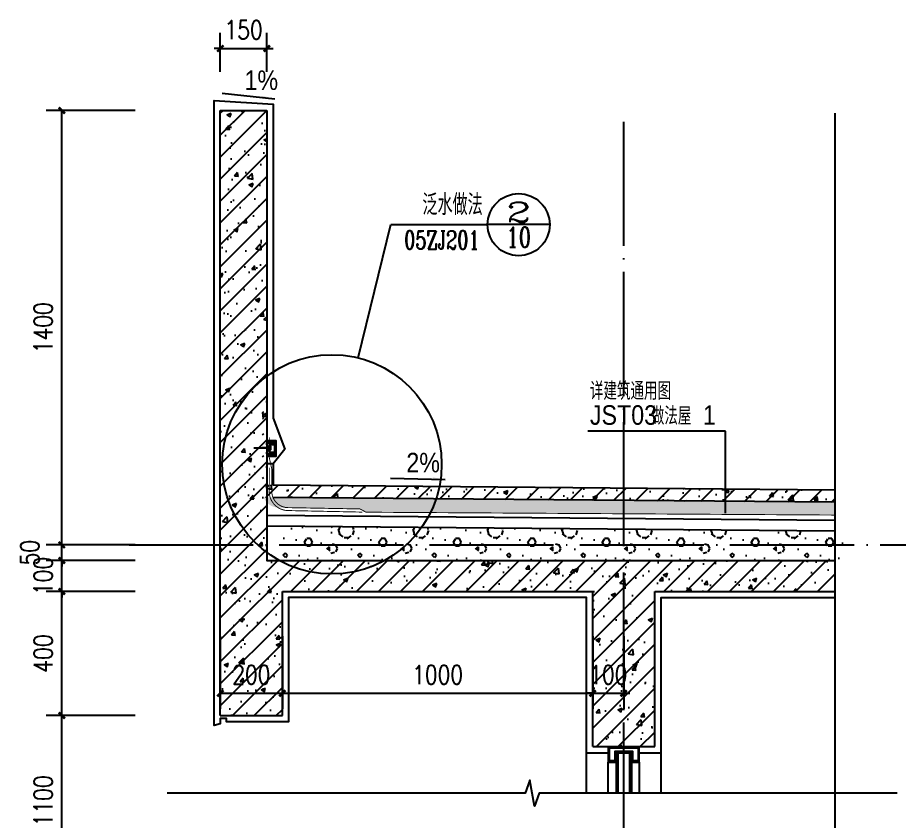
# Model space of a CAD drawing. Extents: x 718358 to 1668613, y -348838 to -159582.
# Drawn here: x 851116 to 853957, y -326043 to -323453 of the extents above; entities that cross this region are included whole.
import ezdxf
from ezdxf.enums import TextEntityAlignment as Align

# ---------------------------------------------------------------- set-up
doc = ezdxf.new("R2010")
doc.units = 0
doc.header["$LTSCALE"] = 1000
doc.linetypes.add('DASH', pattern=[0.35, 0.25, -0.1])
doc.linetypes.add('DOTE', pattern=[2.42, 2, -0.2, 0.02, -0.2])
for name, color, linetype in [('建-可见线', 7, 'Continuous'), ('建-图例填充', 251, 'Continuous'), ('建-墙体', 2, 'Continuous'), ('建-尺寸', 73, 'Continuous'), ('建-引出', 3, 'Continuous'), ('建-符号', 3, 'Continuous'), ('建-索引', 3, 'Continuous'), ('建-轮廓线', 7, 'Continuous'), ('建-轴网', 14, 'DOTE'), ('建-门窗剖', 4, 'Continuous'), ('建-阳台', 5, 'Continuous')]:
    doc.layers.add(name, color=color, linetype=linetype)
doc.styles.add('_TCH_DIM', font='gt单线西文.shx', dxfattribs={"width": 0.8, "bigfont": 'gt单线中文.shx'})
doc.styles.add('_TCH_LABEL', font='COMPLEX', dxfattribs={"bigfont": 'GBCBIG'})
doc.styles.add('DIM_FONT', font='SIMPLEX.shx', dxfattribs={"width": 0.8, "bigfont": 'GBCBIG.shx'})
doc.dimstyles.new('DIMN20', dxfattribs={"dimscale": 0.2, "dimtxt": 300, "dimasz": 100, "dimexe": 250, "dimexo": 300, "dimgap": 150, "dimtad": 1, "dimdec": 0, "dimzin": 0, "dimdsep": 46, "dimtxsty": 'DIM_FONT', "dimblk": 'ARCHTICK', "dimcen": 0.09, "dimdle": 1, "dimclrt": 7, "dimazin": 2, "dimtfac": 1, "dimtdec": 0, "dimtix": 1, "dimtmove": 2, "dimatfit": 3, "dimldrblk": 'ARCHTICK', "dimfxl": 1, "dimtolj": 1, "dimtzin": 0, "dimarcsym": 0})

# ---------------------------------------------------------------- blocks, each defined once
blk = doc.blocks.new('ghgdfsdf')
at = {"layer": '建-门窗剖'}
for p, q in [((916939.9, -349800.3), (916939.9, -349930.3)), ((916945.9, -349800.3), (916945.9, -349930.3)), ((916983.9, -349800.3), (916983.9, -349930.3)), ((916989.9, -349800.3), (916989.9, -349930.3)), ((916914.9, -349930.3), (916914.9, -349830.3)), ((917014.9, -349830.3), (917014.9, -349930.3))]:
    blk.add_line(p, q, dxfattribs=at)
blk.add_lwpolyline([(916914.9, -349780.3), (916914.9, -349830.3), (916919.9, -349830.3), (916919.9, -349830.3), (916939.9, -349830.3), (916939.9, -349800.3), (916989.9, -349800.3), (916989.9, -349830.3), (917009.9, -349830.3), (917009.9, -349830.3), (917014.9, -349830.3), (917014.9, -349780.3)], dxfattribs=at)
blk.add_lwpolyline([(916935.9, -349826.3), (916918.9, -349826.3), (916918.9, -349784.3), (917010.9, -349784.3), (917010.9, -349826.3), (916993.9, -349826.3), (916993.9, -349796.3), (916935.9, -349796.3)], close=True, dxfattribs=at)
blk = doc.blocks.new('d')
at = {"layer": '建-可见线', "color": 1, "ltscale": 0.0001}
for p in [(463200.5, 75059.6), (463200.5, 75056)]:
    blk.add_line(p, (463148.4, 75057.8), dxfattribs=at)
at = {"layer": '建-可见线', "color": 1}
for points in [[(463190.1, 75036.7), (463190.1, 75031.7), (463220, 75031.7), (463220, 75081.7), (463190.1, 75081.7), (463190.1, 75076.7), (463215, 75076.7), (463215, 75036.7)], [(463200.5, 75063.8), (463202.3, 75063.8), (463202.3, 75051.7), (463200.5, 75051.7)]]:
    blk.add_lwpolyline(points, close=True, dxfattribs=at)
blk.add_lwpolyline([(463198.7, 75049.7, 0.414214), (463203.7, 75044.7), (463212.2, 75044.7), (463212.2, 75039.7), (463190.5, 75039.7), (463190.5, 75044.7), (463190.7, 75044.7, 0.414214), (463193.7, 75047.7), (463193.7, 75065.4, 0.414214), (463190.7, 75068.4), (463190.5, 75068.4), (463190.5, 75073.4), (463212.2, 75073.4), (463212.2, 75068.4), (463203.7, 75068.4, 0.414214), (463198.7, 75063.4)], format="xyb", close=True, dxfattribs=at)
blk = doc.blocks.new('_ArchTick')
at = {"color": 0, "linetype": 'ByBlock', "const_width": 0.4}
blk.add_lwpolyline([(-0.5, -0.5), (0.5, 0.5)], dxfattribs=at)
blk = doc.blocks.new('*D1436')
at = {"layer": 'Defpoints', "color": 0, "transparency": 16777216}
for p in [(851768.6, -325386.9), (851968.6, -325386.9), (851968.6, -325630.8)]:
    blk.add_point(p, dxfattribs=at)
at = {"layer": '建-尺寸', "color": 0, "lineweight": -2, "transparency": 16777216}
for p, q in [((851768.6, -325446.9), (851768.6, -325680.8)), ((851968.6, -325446.9), (851968.6, -325680.8)), ((851768.4, -325630.8), (851968.8, -325630.8))]:
    blk.add_line(p, q, dxfattribs=at)
at = {"layer": '建-尺寸', "color": 0, "lineweight": -2, "transparency": 16777216, "xscale": 20, "yscale": 20, "zscale": 20, "rotation": 180}
blk.add_blockref('_ArchTick', (851768.6, -325630.8), dxfattribs=at)
at = {"layer": '建-尺寸', "color": 0, "lineweight": -2, "transparency": 16777216, "xscale": 20, "yscale": 20, "zscale": 20}
blk.add_blockref('_ArchTick', (851968.6, -325630.8), dxfattribs=at)
at = {"layer": '建-尺寸', "color": 7, "transparency": 16777216, "insert": (851868.6, -325570.8), "char_height": 60, "attachment_point": 5, "style": 'DIM_FONT'}
blk.add_mtext('\\A1;200', dxfattribs=at)
blk = doc.blocks.new('*D1437')
at = {"layer": 'Defpoints', "color": 0, "transparency": 16777216}
for p in [(851968.6, -325386.9), (852968.6, -325386.9), (852968.6, -325630.8)]:
    blk.add_point(p, dxfattribs=at)
at = {"layer": '建-尺寸', "color": 0, "lineweight": -2, "transparency": 16777216}
for p, q in [((851968.6, -325446.9), (851968.6, -325680.8)), ((852968.6, -325446.9), (852968.6, -325680.8)), ((851968.4, -325630.8), (852968.8, -325630.8))]:
    blk.add_line(p, q, dxfattribs=at)
at = {"layer": '建-尺寸', "color": 0, "lineweight": -2, "transparency": 16777216, "xscale": 20, "yscale": 20, "zscale": 20, "rotation": 180}
blk.add_blockref('_ArchTick', (851968.6, -325630.8), dxfattribs=at)
at = {"layer": '建-尺寸', "color": 0, "lineweight": -2, "transparency": 16777216, "xscale": 20, "yscale": 20, "zscale": 20}
blk.add_blockref('_ArchTick', (852968.6, -325630.8), dxfattribs=at)
at = {"layer": '建-尺寸', "color": 7, "transparency": 16777216, "insert": (852468.6, -325570.8), "char_height": 60, "attachment_point": 5, "style": 'DIM_FONT'}
blk.add_mtext('\\A1;1000', dxfattribs=at)
blk = doc.blocks.new('*D1438')
at = {"layer": 'Defpoints', "color": 0, "transparency": 16777216}
for p in [(852968.6, -325386.9), (853068.6, -325386.9), (853068.6, -325630.8)]:
    blk.add_point(p, dxfattribs=at)
at = {"layer": '建-尺寸', "color": 0, "lineweight": -2, "transparency": 16777216}
for p, q in [((852968.6, -325446.9), (852968.6, -325680.8)), ((853068.6, -325446.9), (853068.6, -325680.8)), ((852968.6, -325630.8), (852948.6, -325630.8)), ((852968.6, -325630.8), (853068.6, -325630.8)), ((853068.6, -325630.8), (853088.6, -325630.8))]:
    blk.add_line(p, q, dxfattribs=at)
at = {"layer": '建-尺寸', "color": 0, "lineweight": -2, "transparency": 16777216, "xscale": 20, "yscale": 20, "zscale": 20}
blk.add_blockref('_ArchTick', (852968.6, -325630.8), dxfattribs=at)
at = {"layer": '建-尺寸', "color": 0, "lineweight": -2, "transparency": 16777216, "xscale": 20, "yscale": 20, "zscale": 20, "rotation": 180}
blk.add_blockref('_ArchTick', (853068.6, -325630.8), dxfattribs=at)
at = {"layer": '建-尺寸', "color": 7, "transparency": 16777216, "insert": (853018.6, -325570.8), "char_height": 60, "attachment_point": 5, "style": 'DIM_FONT'}
blk.add_mtext('\\A1;100', dxfattribs=at)
blk = doc.blocks.new('*D1451')
at = {"layer": 'Defpoints', "color": 0, "transparency": 16777216}
for p in [(851257.9, -325702.5), (851554.6, -325702.5), (851554.6, -326252.5)]:
    blk.add_point(p, dxfattribs=at)
at = {"layer": '建-尺寸', "color": 0, "lineweight": -2, "transparency": 16777216}
for p, q in [((851494.6, -325702.5), (851207.9, -325702.5)), ((851257.9, -326252.7), (851257.9, -325702.3)), ((851494.6, -326252.5), (851207.9, -326252.5))]:
    blk.add_line(p, q, dxfattribs=at)
at = {"layer": '建-尺寸', "color": 0, "lineweight": -2, "transparency": 16777216, "xscale": 20, "yscale": 20, "zscale": 20}
for p, rotation in [((851257.9, -325702.5), 90), ((851257.9, -326252.5), 270)]:
    blk.add_blockref('_ArchTick', p, dxfattribs=dict(at, rotation=rotation))
at = {"layer": '建-尺寸', "color": 7, "transparency": 16777216, "insert": (851197.9, -325977.5), "char_height": 60, "attachment_point": 5, "rotation": 90, "style": 'DIM_FONT'}
blk.add_mtext('\\A1;1100', dxfattribs=at)
blk = doc.blocks.new('*D1452')
at = {"layer": 'Defpoints', "color": 0, "transparency": 16777216}
for p in [(851257.9, -325302.5), (851554.6, -325302.5), (851554.6, -325702.5)]:
    blk.add_point(p, dxfattribs=at)
at = {"layer": '建-尺寸', "color": 0, "lineweight": -2, "transparency": 16777216}
for p, q in [((851494.6, -325302.5), (851207.9, -325302.5)), ((851257.9, -325702.7), (851257.9, -325302.3)), ((851494.6, -325702.5), (851207.9, -325702.5))]:
    blk.add_line(p, q, dxfattribs=at)
at = {"layer": '建-尺寸', "color": 0, "lineweight": -2, "transparency": 16777216, "xscale": 20, "yscale": 20, "zscale": 20}
for p, rotation in [((851257.9, -325302.5), 90), ((851257.9, -325702.5), 270)]:
    blk.add_blockref('_ArchTick', p, dxfattribs=dict(at, rotation=rotation))
at = {"layer": '建-尺寸', "color": 7, "transparency": 16777216, "insert": (851197.9, -325502.5), "char_height": 60, "attachment_point": 5, "rotation": 90, "style": 'DIM_FONT'}
blk.add_mtext('\\A1;400', dxfattribs=at)
blk = doc.blocks.new('*D1453')
at = {"layer": 'Defpoints', "color": 0, "transparency": 16777216}
for p in [(851257.9, -325202.5), (851554.6, -325202.5), (851554.6, -325302.5)]:
    blk.add_point(p, dxfattribs=at)
at = {"layer": '建-尺寸', "color": 0, "lineweight": -2, "transparency": 16777216}
for p, q in [((851257.9, -325202.5), (851257.9, -325182.5)), ((851494.6, -325202.5), (851207.9, -325202.5)), ((851257.9, -325302.5), (851257.9, -325202.5)), ((851494.6, -325302.5), (851207.9, -325302.5)), ((851257.9, -325302.5), (851257.9, -325322.5))]:
    blk.add_line(p, q, dxfattribs=at)
at = {"layer": '建-尺寸', "color": 0, "lineweight": -2, "transparency": 16777216, "xscale": 20, "yscale": 20, "zscale": 20}
for p, rotation in [((851257.9, -325202.5), 270), ((851257.9, -325302.5), 90)]:
    blk.add_blockref('_ArchTick', p, dxfattribs=dict(at, rotation=rotation))
at = {"layer": '建-尺寸', "color": 7, "transparency": 16777216, "insert": (851197.9, -325252.5), "char_height": 60, "attachment_point": 5, "rotation": 90, "style": 'DIM_FONT'}
blk.add_mtext('\\A1;100', dxfattribs=at)
blk = doc.blocks.new('*D1454')
at = {"layer": 'Defpoints', "color": 0, "transparency": 16777216}
for p in [(851257.9, -325152.5), (851554.6, -325152.5), (851554.6, -325202.5)]:
    blk.add_point(p, dxfattribs=at)
at = {"layer": '建-尺寸', "color": 0, "lineweight": -2, "transparency": 16777216}
for p, q in [((851257.9, -325152.5), (851257.9, -325132.5)), ((851494.6, -325152.5), (851207.9, -325152.5)), ((851257.9, -325202.5), (851257.9, -325152.5)), ((851494.6, -325202.5), (851207.9, -325202.5)), ((851257.9, -325202.5), (851257.9, -325222.5))]:
    blk.add_line(p, q, dxfattribs=at)
at = {"layer": '建-尺寸', "color": 0, "lineweight": -2, "transparency": 16777216, "xscale": 20, "yscale": 20, "zscale": 20}
for p, rotation in [((851257.9, -325152.5), 270), ((851257.9, -325202.5), 90)]:
    blk.add_blockref('_ArchTick', p, dxfattribs=dict(at, rotation=rotation))
at = {"layer": '建-尺寸', "color": 7, "transparency": 16777216, "insert": (851154.9, -325177.5), "char_height": 60, "attachment_point": 5, "rotation": 90, "style": 'DIM_FONT'}
blk.add_mtext('\\A1;50', dxfattribs=at)
blk = doc.blocks.new('*D1455')
at = {"layer": 'Defpoints', "color": 0, "transparency": 16777216}
for p in [(851257.9, -323752.5), (851554.6, -323752.5), (851554.6, -325152.5)]:
    blk.add_point(p, dxfattribs=at)
at = {"layer": '建-尺寸', "color": 0, "lineweight": -2, "transparency": 16777216}
for p, q in [((851494.6, -323752.5), (851207.9, -323752.5)), ((851257.9, -325152.7), (851257.9, -323752.3)), ((851494.6, -325152.5), (851207.9, -325152.5))]:
    blk.add_line(p, q, dxfattribs=at)
at = {"layer": '建-尺寸', "color": 0, "lineweight": -2, "transparency": 16777216, "xscale": 20, "yscale": 20, "zscale": 20}
for p, rotation in [((851257.9, -323752.5), 90), ((851257.9, -325152.5), 270)]:
    blk.add_blockref('_ArchTick', p, dxfattribs=dict(at, rotation=rotation))
at = {"layer": '建-尺寸', "color": 7, "transparency": 16777216, "insert": (851197.9, -324452.5), "char_height": 60, "attachment_point": 5, "rotation": 90, "style": 'DIM_FONT'}
blk.add_mtext('\\A1;1400', dxfattribs=at)
blk = doc.blocks.new('*D2910')
at = {"layer": 'Defpoints', "color": 0, "transparency": 16777216}
for p in [(851918.6, -323552.5), (851768.6, -323688.3), (851918.6, -323688.3)]:
    blk.add_point(p, dxfattribs=at)
at = {"layer": '建-尺寸', "color": 0, "lineweight": -2, "transparency": 16777216}
for p, q in [((851768.6, -323628.3), (851768.6, -323502.5)), ((851918.6, -323628.3), (851918.6, -323502.5)), ((851768.6, -323552.5), (851748.6, -323552.5)), ((851768.6, -323552.5), (851918.6, -323552.5)), ((851918.6, -323552.5), (851938.6, -323552.5))]:
    blk.add_line(p, q, dxfattribs=at)
at = {"layer": '建-尺寸', "color": 0, "lineweight": -2, "transparency": 16777216, "xscale": 20, "yscale": 20, "zscale": 20}
blk.add_blockref('_ArchTick', (851768.6, -323552.5), dxfattribs=at)
at = {"layer": '建-尺寸', "color": 0, "lineweight": -2, "transparency": 16777216, "xscale": 20, "yscale": 20, "zscale": 20, "rotation": 180}
blk.add_blockref('_ArchTick', (851918.6, -323552.5), dxfattribs=at)
at = {"layer": '建-尺寸', "color": 7, "transparency": 16777216, "insert": (851843.6, -323492.5), "char_height": 60, "attachment_point": 5, "style": 'DIM_FONT'}
blk.add_mtext('\\A1;150', dxfattribs=at)

msp = doc.modelspace()

# ---------------------------------------------------------------- hatches: boundary and pattern name
at = {"layer": '建-图例填充'}
h = msp.add_hatch(dxfattribs=at)
h.set_pattern_fill('钢筋混凝土', color=256, scale=20, style=0)
h.set_pattern_definition([(45, (-63846.345, 21677.83), (-35.355339, 35.355339), []), (50, (-63846.34, 21677.83), (143.452037, -12.550427), [15, -165]), (355, (-63846.34, 21677.83), (-27.750267, 150.438427), [12, -132]), (100.4514, (-63834.39, 21676.78), (115.701876, 137.887908), [12.748038, -140.228422]), (46.1842, (-63846.34, 21717.83), (213.44821, -33.103803), [22.5, -247.5]), (96.6356, (-63828.56, 21715.07), (186.93254, 194.823574), [19.12206, -210.3426]), (351.1842, (-63846.34, 21717.83), (186.93239, 194.82372), [18, -198]), (21, (-63826.34, 21707.83), (119.38141, -80.523778), [15, -165]), (326, (-63826.34, 21707.83), (48.663066, 145.03001), [12, -132]), (71.4514, (-63816.4, 21701.12), (168.044526, 64.5061), [12.748038, -140.228422]), (37.5, (-63846.345, 21677.83), (2.431971, 66.5787708), [0, -130.4, 0, -134, 0, -132.5]), (7.5, (-63846.345, 21677.83), (52.6139075, 78.8823424), [0, -76.4, 0, -127.4, 0, -50.5]), (327.5, (-63890.945, 21677.83), (106.7644872, -4.5109743), [0, -50, 0, -156, 0, -207]), (317.5, (-63910.94, 21677.83), (116.637234, 20.0209965), [0, -65, 0, -103.6, 0, -147])])
h.paths.add_polyline_path([(851918.6, -325202.5), (851918.6, -323752.5), (851768.6, -323752.5), (851768.6, -325702.5), (851968.6, -325702.5), (851968.6, -325302.5), (852968.6, -325302.5), (852968.6, -325802.5), (853168.6, -325802.5), (853168.6, -325302.5), (853748.6, -325302.5), (853748.6, -325202.5), (851918.6, -325202.5), (851918.6, -325202.5)])
h = msp.add_hatch(dxfattribs=at)
h.set_pattern_fill('钢筋混凝土', color=256, scale=20, style=0)
h.set_pattern_definition([(45, (298079.58, -264853.92), (-35.355339, 35.355339), []), (50, (298079.58, -264853.92), (143.452037, -12.550427), [15, -165]), (355, (298079.58, -264853.92), (-27.750267, 150.438427), [12, -132]), (100.4514, (298091.54, -264854.96), (115.701876, 137.88791), [12.748038, -140.228422]), (46.1842, (298079.58, -264813.92), (213.44821, -33.103803), [22.5, -247.5]), (96.6356, (298097.37, -264816.68), (186.93254, 194.823574), [19.12206, -210.3426]), (351.1842, (298079.58, -264813.92), (186.93239, 194.82372), [18, -198]), (21, (298099.58, -264823.92), (119.38141, -80.523778), [15, -165]), (326, (298099.58, -264823.92), (48.663066, 145.03001), [12, -132]), (71.4514, (298109.53, -264830.63), (168.044526, 64.5061), [12.748038, -140.228422]), (37.5, (298079.58, -264853.92), (2.431971, 66.578771), [0, -130.4, 0, -134, 0, -132.5]), (7.5, (298079.58, -264853.92), (52.6139075, 78.882342), [0, -76.4, 0, -127.4, 0, -50.5]), (327.5, (298034.98, -264853.92), (106.764487, -4.5109743), [0, -50, 0, -156, 0, -207]), (317.5, (298014.98, -264853.92), (116.637234, 20.020996), [0, -65, 0, -103.6, 0, -147])])
edge = h.paths.add_edge_path()
edge.add_line((853748.6, -325014.8), (853748.6, -324974.8))
edge.add_line((853748.6, -324974.8), (851908.6, -324959.2))
edge.add_line((851908.6, -324959.2), (851908.6, -324690.7))
edge.add_line((851908.6, -324690.7), (851900.6, -324690.7))
edge.add_line((851900.6, -324690.7), (851904.6, -324708.7))
edge.add_line((851904.6, -324708.7), (851904.6, -324973.7))
edge.add_arc((851957.6, -324979.2), 53.3, 174.0788, 202.0274)
edge.add_line((851908.2, -324999.2), (853748.6, -325014.8))
h = msp.add_hatch(dxfattribs=at)
h.set_pattern_fill('HONEY', color=256, scale=10, style=0)
h.set_pattern_definition([(0, (298079.582, -264853.919), (23.8125, 13.74815), [15.875, -31.75]), (120, (298079.582, -264853.919), (-23.81249716, 13.74815493), [15.875, -31.75]), (60, (298079.582, -264853.919), (2.84e-06, 27.49630493), [-31.75, 15.875])])
edge = h.paths.add_edge_path()
edge.add_line((853748.6, -325056.3), (853748.6, -325014.8))
edge.add_line((853748.6, -325014.8), (851908.2, -324999.2))
edge.add_arc((851957.6, -324979.2), 53.3, 202.0274, 265.4088)
edge.add_line((851953.3, -325032.3), (852218.5, -325036.6))
edge.add_line((852218.5, -325036.6), (852238.4, -325047.1))
edge.add_line((852238.4, -325047.1), (853748.6, -325056.3))
h = msp.add_hatch(dxfattribs=at)
h.set_pattern_fill('加气混凝土', color=256, scale=20, style=0)
h.set_pattern_definition([(0, (298150.38, -264927.12), (120, 240), [0, -240]), (0, (298009.98, -264959.52), (120, 240), [0, -240]), (0, (298087.98, -264961.92), (120, 240), [0, -240]), (0, (298173.18, -264891.12), (120, 240), [0, -240]), (0, (298073.58, -264973.92), (120, 240), [0, -240]), (0, (298197.18, -264739.92), (120, 240), [0, -240]), (0, (298123.98, -264759.12), (120, 240), [0, -240]), (0, (298162.38, -264789.12), (120, 240), [0, -240]), (0, (297966.78, -264793.92), (120, 240), [0, -240]), (0, (298084.38, -264804.72), (120, 240), [0, -240]), (0, (298038.78, -264865.92), (120, 240), [0, -240]), (0, (298041.18, -264955.92), (120, 240), [0, -240]), (0, (298131.18, -264965.52), (120, 240), [0, -240]), (0, (298197.18, -264859.92), (120, 240), [0, -240]), (0, (297972.78, -264897.12), (120, 240), [0, -240]), (0, (297993.18, -264856.32), (120, 240), [0, -240]), (0, (298086.78, -264873.12), (120, 240), [0, -240]), (0, (298053.18, -264907.92), (120, 240), [0, -240]), (0, (298033.98, -264828.72), (120, 240), [0, -240]), (0, (298063.98, -264738.72), (120, 240), [0, -240]), (0, (297982.38, -264947.52), (120, 240), [0, -240]), (0, (298114.38, -264787.92), (120, 240), [0, -240]), (0, (298002.78, -264784.32), (120, 240), [0, -240]), (0, (297983.58, -264753.12), (120, 240), [0, -240]), (130.601294, (298182.439, -264815.061), (-599.99999337, 720.00000315), [10.53662, -4414.8444]), (18.434949, (298165.296, -264810.49), (599.9999978, 239.9999982), [10.8421, -1507.05116]), (90, (298165.3, -264820.78), (120, 240), [10.28571, -469.71426]), (161.565051, (298175.58, -264824.204), (-600.000003, 239.999982), [10.8421, -1507.05116]), (53.130102, (298175.58, -264824.204), (120.0000002, 240), [11.42857, -1188.5714]), (135, (298184.725, -264946.49), (-120.000015, 239.999984), [9.69746, -669.12504]), (45, (298171.01, -264946.49), (119.999999, 239.999999), [9.69746, -669.12504]), (135, (298177.87, -264953.35), (-120.000015, 239.999984), [9.69746, -669.12504]), (45, (298177.87, -264953.35), (119.999999, 239.999999), [9.69746, -669.12504]), (116.56505, (298069.3, -264785.35), (-2e-05, 479.99999), [12.77753, -255.5506]), (180, (298063.58, -264773.92), (-120, 240), [13.71429, -226.2857]), (63.43495, (298044.15, -264785.35), (1e-06, 480), [12.77753, -255.5506]), (116.56505, (298049.87, -264796.78), (-2e-05, 479.99999), [12.77753, -255.5506]), (0, (298049.87, -264796.78), (120, 240), [13.71429, -226.2857]), (63.43495, (298063.58, -264796.78), (1e-06, 480), [12.77753, -255.5506]), (107.102728, (298159.582, -264866.49), (-359.99998624, 1200.00000194), [15.54454, -6513.161]), (143.972626, (298155.01, -264851.633), (-2279.9999711, 1679.9999981), [15.54454, -3248.808]), (180, (298142.44, -264842.5), (-120, 240), [14.85714, -225.14284]), (36.0273733, (298115.01, -264851.633), (2279.99998315, 1679.9999819), [15.54454, -3248.808]), (71.565051, (298110.44, -264865.347), (360.0000018, 1199.999998), [14.45613, -1503.43712]), (107.102728, (298115.01, -264880.204), (-359.99998624, 1200.00000194), [15.54454, -6513.161]), (143.972626, (298127.582, -264889.347), (-2279.9999711, 1679.9999981), [15.54454, -3248.808]), (0, (298127.58, -264889.35), (120, 240), [14.85714, -225.14284]), (36.0273733, (298142.439, -264889.347), (2279.99998315, 1679.9999819), [15.54454, -3248.808]), (71.565051, (298155.01, -264880.204), (360.0000018, 1199.999998), [14.45613, -1503.43712]), (150.255118, (298161.868, -264754.49), (-360.0000009, 239.999997), [9.21401, -1925.72784]), (90, (298153.87, -264759.06), (120, 240), [9.14286, -470.8571]), (29.744881, (298153.868, -264759.061), (360.0000002, 239.9999989), [9.21401, -1925.72784]), (116.56505, (298105.87, -264924.78), (-2e-05, 479.99999), [12.77753, -255.5506]), (168.690067, (298100.153, -264913.347), (-1080.0000008, 239.999994), [11.6549, -2435.8742]), (41.185925, (298079.582, -264919.061), (2999.99998182, 2639.99997692), [12.14874, -5090.3208]), (90, (298079.58, -264930.49), (120, 240), [11.42857, -468.5714]), (138.814074, (298088.725, -264938.49), (-2999.99994668, 2640.00001681), [12.14874, -5090.3208]), (16.6992442, (298088.725, -264938.49), (3959.9999702, 1199.99998743), [11.93178, -4999.415]), (60.945396, (298100.153, -264935.061), (119.99999968, 239.99999788), [11.76643, -4930.1358]), (109.983106, (298005.296, -264824.204), (-600.00000226, 1679.99999555), [13.3768, -5604.879]), (155.556045, (298000.725, -264811.633), (-1560.00000595, 719.99998504), [13.80919, -5786.0526]), (24.4439547, (297975.582, -264811.633), (1560.00000078, 719.99999654), [13.80919, -5786.0526]), (70.0168934, (297971.01, -264824.204), (600.0000018, 1679.99999583), [13.3768, -5604.879]), (109.983106, (297975.582, -264836.776), (-600.00000226, 1679.99999555), [13.3768, -5604.879]), (160.016893, (297988.153, -264841.347), (-600.00000035, 239.9999891), [13.3768, -2795.751]), (19.9831065, (297988.153, -264841.347), (599.9999967, 239.9999996), [13.3768, -2795.751]), (70.0168934, (298000.725, -264836.776), (600.0000018, 1679.99999583), [13.3768, -5604.879]), (122.005383, (298094.44, -264845.919), (-120.0000161, 239.9999877), [10.78169, -2253.3736]), (18.434949, (298078.44, -264840.204), (599.9999978, 239.9999982), [10.8421, -1507.05116]), (90, (298078.44, -264850.49), (120, 240), [10.28571, -469.71426]), (161.565051, (298088.725, -264853.92), (-600.000003, 239.999982), [10.8421, -1507.05116]), (54.4623222, (298088.725, -264853.919), (839.9999988, 1199.9999982), [9.83123, -4119.2846]), (116.56505, (298024.72, -264904.2), (-2e-05, 479.99999), [12.77753, -255.5506]), (180, (298019, -264892.78), (-120, 240), [12.57143, -227.42856]), (59.0362434, (297999.582, -264904.204), (120.0000004, 239.9999988), [13.32789, -2785.5288]), (120.963756, (298006.439, -264915.633), (-120.0000164, 239.999989), [13.32789, -2785.5288]), (0, (298006.44, -264915.63), (120, 240), [12.57143, -227.42856]), (63.43495, (298019, -264915.63), (1e-06, 480), [12.77753, -255.5506])])
h.paths.add_polyline_path([(851968.6, -325092.3), (851968.6, -325202.5), (853778.6, -325202.5), (853778.6, -325108.7)])
at = {"layer": '建-符号'}
for points in [[(851944, -323715), (851904.2, -323710.6), (851904.8, -323705.3)], [(852493.2, -324941.3), (852453.2, -324940.3), (852453.4, -324935)]]:
    msp.add_hatch(color=256, dxfattribs=at).paths.add_polyline_path(points)

# ---------------------------------------------------------------- linework, layer by layer
at = {"layer": '建-可见线'}
for p, q in [((851938.6, -324890.7), (851918.6, -324890.7)), ((852948.6, -325822.5), (853018.6, -325822.5))]:
    msp.add_line(p, q, dxfattribs=at)
at = {"layer": '建-可见线', "color": 1}
for p, q in [((853748.6, -325014.8), (851938.2, -324999.2)), ((853748.6, -325073.5), (851918.6, -325057.4)), ((853748.6, -325108.4), (851918.6, -325092.3))]:
    msp.add_line(p, q, dxfattribs=at)
at = {"layer": '建-可见线'}
for points in [[(852948.6, -325822.5), (852948.6, -325322.5), (851988.6, -325322.5), (851988.6, -325722.5), (851788.6, -325722.5), (851788.6, -325712.5), (851768.6, -325712.5), (851768.6, -325722.5), (851768.6, -325729), (851748.6, -325734.2), (851748.6, -323720.4), (851938.6, -323732.5), (851938.6, -324743.7)], [(851938.6, -324743.7), (851976.6, -324844.2), (851938.6, -324890.7)], [(851938.6, -324866.5), (851938.6, -324866.6)], [(851938.6, -324890.7), (851938.6, -324959.2), (853748.6, -324974.8)], [(853118.6, -325822.5), (853188.6, -325822.5), (853188.6, -325322.5), (853748.6, -325322.5)]]:
    msp.add_lwpolyline(points, dxfattribs=at)
at = {"layer": '建-可见线', "color": 1, "linetype": 'DASH', "ltscale": 0.1, "const_width": 3, "elevation": 0}
for points in [[(851926.6, -324806.1), (851926.6, -324872.2), (851934.6, -324908.7), (851934.6, -324973.7, 0.421029), (851983.3, -325032.3), (852218.5, -325036.6), (852238.4, -325047.1), (853748.6, -325056.3)], [(851926.6, -324904), (851926.6, -324973.7, 0.425737), (851983.3, -325041.7), (852226.6, -325046.8)]]:
    msp.add_lwpolyline(points, format="xyb", dxfattribs=at)
at = {"layer": '建-墙体'}
for p, q in [((851768.6, -325702.5), (851768.6, -323752.5)), ((851768.6, -323752.5), (851918.6, -323752.5)), ((851918.6, -323752.5), (851918.6, -325202.5)), ((851918.6, -325202.5), (852888.6, -325202.5)), ((851918.6, -325202.5), (853748.6, -325202.5)), ((851968.6, -325302.5), (852968.6, -325302.5)), ((851968.6, -325702.5), (851968.6, -325302.5)), ((852968.6, -325802.5), (852968.6, -325302.5)), ((853168.6, -325802.5), (853168.6, -325302.5)), ((853168.6, -325302.5), (853748.6, -325302.5)), ((851768.6, -325702.5), (851968.6, -325702.5)), ((852968.6, -325802.5), (853168.6, -325802.5))]:
    msp.add_line(p, q, dxfattribs=at)
msp.add_lwpolyline([(851918.6, -324902.5), (851918.6, -324902.5), (851918.6, -325202.5), (853748.6, -325202.5)], dxfattribs=at)
at = {"layer": '建-引出'}
for p, q in [((853396.1, -324786.4), (852952.5, -324786.4)), ((853396.1, -325050.5), (853396.1, -324786.4))]:
    msp.add_line(p, q, dxfattribs=at)
at = {"layer": '建-符号'}
for points in [[(851775.1, -323696.4), (851944, -323715)], [(853748.6, -323760.6), (853748.6, -328290.7), (853790.6, -328306), (853706.6, -328320.8), (853748.6, -328335.7), (853748.6, -332865.7)], [(852317.1, -324936.9), (852493.2, -324941.3)], [(853949.8, -325952.5), (852796.1, -325952.5), (852780.8, -325994.5), (852766, -325910.5), (852751.1, -325952.5), (851597.4, -325952.5)]]:
    msp.add_lwpolyline(points, dxfattribs=at)
at = {"layer": '建-索引'}
for p, q in [((852212.6, -324549.6), (852317.8, -324120.4)), ((852317.8, -324120.4), (852630, -324120.4)), ((852830, -324120.4), (852630, -324120.4))]:
    msp.add_line(p, q, dxfattribs=at)
for centre, radius in [((852730, -324120.4), 100), ((852128.4, -324892.8), 353.3)]:
    msp.add_circle(centre, radius, dxfattribs=at)
at = {"layer": '建-轮廓线', "color": 253}
for p, q in [((852948.6, -325952.5), (852948.6, -325822.5)), ((853188.6, -325952.5), (853188.6, -325822.5))]:
    msp.add_line(p, q, dxfattribs=at)
at = {"layer": '建-轴网', "ltscale": 0.2}
for p, q in [((853068.6, -332900.9), (853068.6, -323760.6)), ((851474.6, -325152.5), (855854.6, -325152.5))]:
    msp.add_line(p, q, dxfattribs=at)

# ---------------------------------------------------------------- block references
at = {"layer": '建-可见线'}
msp.add_blockref('ghgdfsdf', (-63896.3, 23977.8), dxfattribs=at)
at = {"layer": '建-阳台'}
msp.add_blockref('d', (388728.5, -399898.3), dxfattribs=at)

# ---------------------------------------------------------------- texts
at = {"layer": '建-引出', "style": '_TCH_DIM'}
for s, height, width, p in [('详建筑通用图', 57.32, 0.8, (852959.5, -324685.4)), ('JST03', 63, 0.888889, (852959.5, -324765.4)), ('做法屋', 57.32, 0.8, (853155.7, -324765.4)), ('1', 63, 0.888889, (853323.7, -324765.4))]:
    msp.add_text(s, height=height, dxfattribs=dict(at, width=width)).set_placement(p)
at = {"layer": '建-符号', "style": '_TCH_DIM', "width": 0.888889}
for s, p in [('1%', (851846.6, -323686.4)), ('2%', (852368.1, -324918.7))]:
    msp.add_text(s, height=63, dxfattribs=at).set_placement(p)
at = {"layer": '建-索引', "style": '_TCH_LABEL'}
msp.add_text('泛水做法', height=67.52, dxfattribs=at).set_placement((852419.8, -324089.7))
for s, width, p, p2 in [('2', 1.875, (852689.7, -324112.4), (852770.2, -324112.4)), ('10', 0.905172, (852689.7, -324192.9), (852770.2, -324192.9))]:
    msp.add_text(s, height=64.4, dxfattribs=dict(at, width=width)).set_placement(p, p2, align=Align.FIT)
at = {"layer": '建-索引', "style": '_TCH_LABEL', "width": 0.705882}
msp.add_text('05ZJ201', height=59.5, dxfattribs=at).set_placement((852361, -324199.3))

# ---------------------------------------------------------------- dimensions: what is measured, and where the dimension line sits
at = {"layer": '建-尺寸'}
for p1, p2, distance, picture, middle in [((851768.6, -323688.3), (851918.6, -323688.3), 135.8, '*D2910', (851843.6, -323492.5)), ((851554.6, -325152.5), (851554.6, -323752.5), 296.7, '*D1455', (851197.9, -324452.5)), ((851554.6, -325302.5), (851554.6, -325202.5), 296.7, '*D1453', (851197.9, -325252.5)), ((851554.6, -325702.5), (851554.6, -325302.5), 296.7, '*D1452', (851197.9, -325502.5)), ((851768.6, -325386.9), (851968.6, -325386.9), -243.8, '*D1436', (851868.6, -325570.8)), ((851968.6, -325386.9), (852968.6, -325386.9), -243.8, '*D1437', (852468.6, -325570.8)), ((852968.6, -325386.9), (853068.6, -325386.9), -243.8, '*D1438', (853018.6, -325570.8))]:
    dim = msp.add_aligned_dim(p1=p1, p2=p2, distance=distance, dimstyle='DIMN20', dxfattribs=at)
    dim.commit()
    dim.dimension.update_dxf_attribs({"geometry": picture, "text_midpoint": middle})
dim = msp.add_linear_dim(base=(851257.9, -325152.5), p1=(851554.6, -325202.5), p2=(851554.6, -325152.5), angle=90, dimstyle='DIMN20', dxfattribs=at)
dim.commit()
dim.dimension.update_dxf_attribs({"geometry": '*D1454', "text_midpoint": (851154.9, -325177.5), "dimtype": 161})
dim = msp.add_aligned_dim(p1=(851554.6, -326252.5), p2=(851554.6, -325702.5), distance=296.7, text='1100', dimstyle='DIMN20', dxfattribs=at)
dim.commit()
dim.dimension.update_dxf_attribs({"geometry": '*D1451', "text_midpoint": (851197.9, -325977.5)})

doc.saveas('drawing.dxf')
